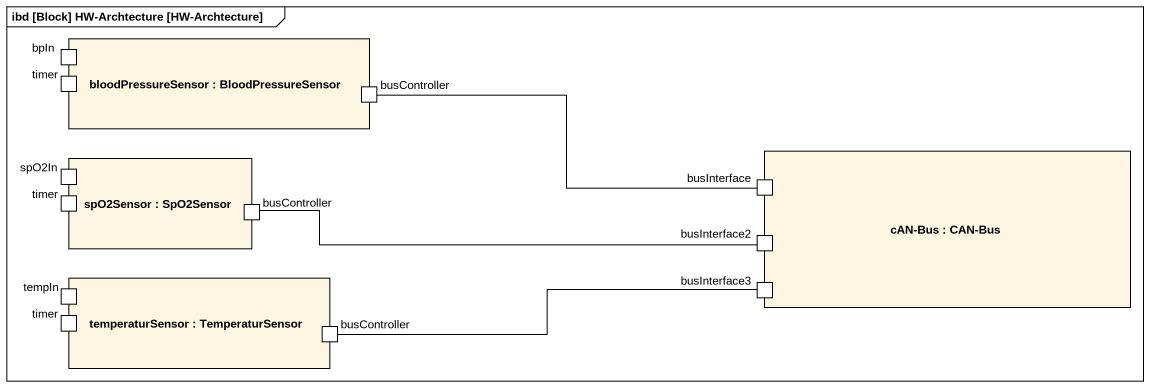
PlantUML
@startuml
mainframe ibd [Block] HW-Archtecture [HW-Archtecture]
rectangle "bloodPressureSensor : BloodPressureSensor" as bloodPressureSensor {
  port bpIn
  port timer
  port busController
}
rectangle "spO2Sensor : SpO2Sensor" as spO2Sensor {
  port spO2In
  port "timer" as timer_2
  port "busController" as busController_2
}
rectangle "cAN-Bus : CAN-Bus" as cAN_Bus {
  port busInterface
  port busInterface2
  port busInterface3
}
rectangle "temperaturSensor : TemperaturSensor" as temperaturSensor {
  port tempIn
  port "timer" as timer_3
  port "busController" as busController_3
}
busController -right- busInterface
busController_2 -right- busInterface2
busController_3 -right- busInterface3
@enduml
